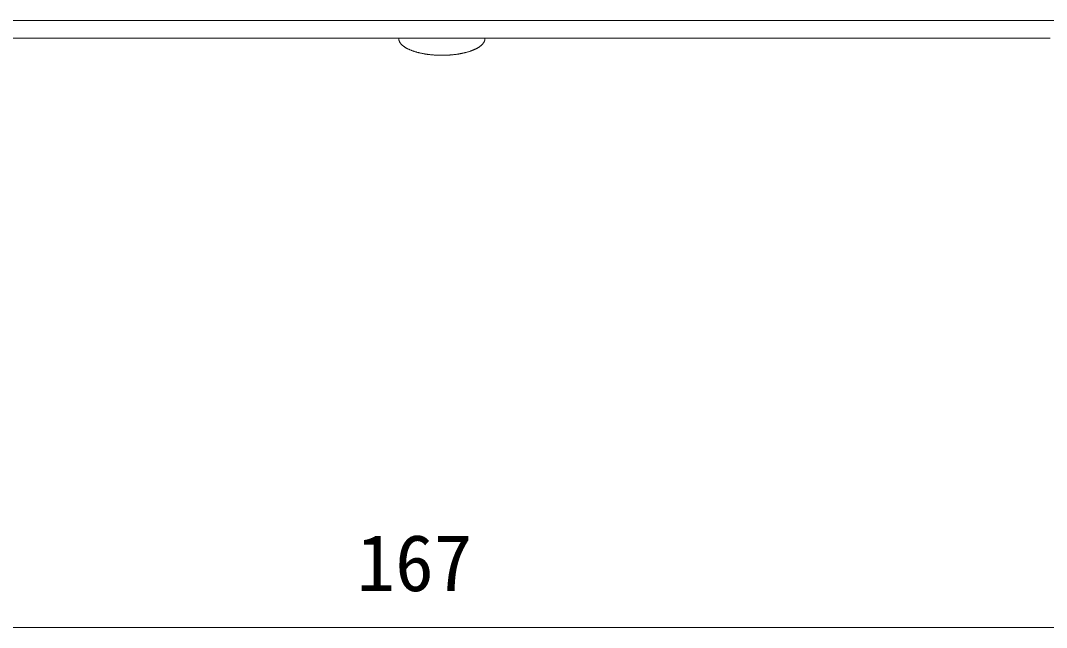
# Model space of a CAD drawing. Units: millimetres on the paper. Extents: x -105 to 105, y -148 to 148.
# Drawn here: x -36.16 to -2.99, y -86.6 to -66.97 of the extents above; entities that cross this region are included whole.
import ezdxf
from ezdxf.enums import TextEntityAlignment as Align

# ---------------------------------------------------------------- set-up
doc = ezdxf.new("R2010")
doc.units = ezdxf.units.MM
doc.layers.add('0-0_0', color=7, linetype='Continuous')
doc.layers.add('0-4_AM_5', color=3, linetype='Continuous', lineweight=18)
doc.layers.add('0-5_レイヤー_1', color=7, linetype='Continuous', lineweight=18)
doc.styles.add('ＭＳ ゴシック', font='')
doc.styles.get('ＭＳ ゴシック').set_extended_font_data('MS Gothic')

# ---------------------------------------------------------------- blocks, each defined once
blk = doc.blocks.new('U48')
at = {"layer": '0-4_AM_5', "color": 7, "style": 'ＭＳ ゴシック'}
blk.add_text('167', height=1.833, dxfattribs=at).set_placement((177.052, 68.354), align=Align.BOTTOM_LEFT)

msp = doc.modelspace()

# ---------------------------------------------------------------- linework, layer by layer
at = {"layer": '0-4_AM_5'}
msp.add_line((-59.505, -86.598), (13.665, -86.598), dxfattribs=at)
at = {"layer": '0-5_レイヤー_1'}
for points in [[(-26.675, -66.97), (-27.519, -66.97), (-28.36, -66.97), (-29.198, -66.97), (-30.034, -66.97), (-30.865, -66.97), (-31.693, -66.97), (-32.516, -66.97), (-33.335, -66.97), (-34.148, -66.97), (-34.955, -66.97), (-35.756, -66.97), (-36.551, -66.97)], [(-2.383, -66.97), (-3.101, -66.97), (-3.828, -66.97), (-4.565, -66.97), (-5.312, -66.97), (-6.068, -66.97), (-6.833, -66.97), (-7.605, -66.97), (-8.386, -66.97), (-9.174, -66.97), (-9.969, -66.97), (-10.77, -66.97), (-11.577, -66.97), (-12.39, -66.97), (-13.209, -66.97), (-14.032, -66.97), (-14.86, -66.97), (-15.691, -66.97), (-16.527, -66.97), (-17.365, -66.97), (-18.206, -66.97), (-19.05, -66.97), (-19.895, -66.97), (-20.742, -66.97), (-21.59, -66.97), (-22.438, -66.97), (-23.287, -66.97), (-24.135, -66.97), (-24.983, -66.97), (-25.83, -66.97), (-26.675, -66.97)], [(-26.809, -67.543), (-27.665, -67.543), (-28.519, -67.543), (-29.37, -67.543), (-30.218, -67.543), (-31.063, -67.543), (-31.903, -67.543), (-32.738, -67.543), (-33.569, -67.543), (-34.395, -67.543), (-35.214, -67.543), (-36.028, -67.543), (-36.835, -67.543)], [(-2.877, -67.543), (-3.616, -67.543), (-4.364, -67.543), (-5.123, -67.543), (-5.89, -67.543), (-6.666, -67.543), (-7.45, -67.543), (-8.243, -67.543), (-9.043, -67.543), (-9.849, -67.543), (-10.663, -67.543), (-11.483, -67.543), (-12.308, -67.543), (-13.139, -67.543), (-13.975, -67.543), (-14.815, -67.543), (-15.659, -67.543), (-16.507, -67.543), (-17.358, -67.543), (-18.212, -67.543), (-19.068, -67.543), (-19.926, -67.543), (-20.786, -67.543), (-21.647, -67.543), (-22.508, -67.543), (-23.369, -67.543), (-24.231, -67.543), (-25.091, -67.543), (-25.951, -67.543), (-26.809, -67.543)], [(-23.819, -67.767), (-23.826, -67.76), (-23.834, -67.753), (-23.841, -67.746), (-23.847, -67.738), (-23.854, -67.731), (-23.86, -67.724), (-23.866, -67.717), (-23.872, -67.71), (-23.877, -67.702), (-23.882, -67.695), (-23.887, -67.687), (-23.892, -67.68), (-23.896, -67.672), (-23.901, -67.665), (-23.904, -67.657), (-23.908, -67.65), (-23.911, -67.642), (-23.914, -67.634), (-23.917, -67.627), (-23.92, -67.619), (-23.922, -67.611), (-23.924, -67.603), (-23.925, -67.595), (-23.927, -67.588), (-23.928, -67.58), (-23.929, -67.572), (-23.929, -67.564), (-23.929, -67.556)], [(-21.146, -67.556), (-21.146, -67.564), (-21.147, -67.572), (-21.147, -67.58), (-21.149, -67.588), (-21.15, -67.595), (-21.151, -67.603), (-21.153, -67.611), (-21.156, -67.619), (-21.158, -67.627), (-21.161, -67.634), (-21.164, -67.642), (-21.167, -67.65), (-21.171, -67.657), (-21.175, -67.665), (-21.179, -67.672), (-21.183, -67.68), (-21.188, -67.687), (-21.193, -67.695), (-21.198, -67.702), (-21.204, -67.71), (-21.209, -67.717), (-21.215, -67.724), (-21.221, -67.731), (-21.228, -67.738), (-21.235, -67.746), (-21.242, -67.753), (-21.249, -67.76), (-21.256, -67.767), (-21.264, -67.774), (-21.272, -67.78), (-21.28, -67.787), (-21.289, -67.794), (-21.297, -67.801), (-21.306, -67.807), (-21.316, -67.814), (-21.325, -67.821), (-21.334, -67.827), (-21.344, -67.833), (-21.354, -67.84)], [(-23.358, -67.992), (-23.373, -67.987), (-23.389, -67.983), (-23.404, -67.978), (-23.419, -67.973), (-23.433, -67.969), (-23.448, -67.964), (-23.462, -67.959), (-23.477, -67.954), (-23.491, -67.949), (-23.505, -67.944), (-23.518, -67.939), (-23.532, -67.933), (-23.545, -67.928), (-23.558, -67.923), (-23.571, -67.917), (-23.584, -67.912), (-23.596, -67.906), (-23.609, -67.9), (-23.621, -67.894), (-23.633, -67.889), (-23.645, -67.883), (-23.656, -67.877), (-23.667, -67.871), (-23.679, -67.865), (-23.689, -67.859), (-23.7, -67.852), (-23.711, -67.846), (-23.721, -67.84), (-23.731, -67.833), (-23.741, -67.827), (-23.75, -67.821), (-23.76, -67.814), (-23.769, -67.807), (-23.778, -67.801), (-23.786, -67.794), (-23.795, -67.787), (-23.803, -67.78), (-23.811, -67.774), (-23.819, -67.767)], [(-22.65, -68.093), (-22.67, -68.093), (-22.691, -68.092), (-22.711, -68.091), (-22.731, -68.09), (-22.75, -68.089), (-22.77, -68.088), (-22.79, -68.086), (-22.81, -68.085), (-22.829, -68.083), (-22.848, -68.082), (-22.868, -68.08), (-22.887, -68.078), (-22.906, -68.076), (-22.925, -68.074), (-22.944, -68.072), (-22.963, -68.07), (-22.981, -68.067), (-23, -68.065), (-23.018, -68.062), (-23.036, -68.059), (-23.055, -68.057), (-23.073, -68.054), (-23.09, -68.051), (-23.108, -68.048), (-23.126, -68.045), (-23.143, -68.042), (-23.161, -68.038), (-23.178, -68.035), (-23.195, -68.031), (-23.212, -68.028), (-23.229, -68.024), (-23.246, -68.02), (-23.262, -68.016), (-23.278, -68.013), (-23.295, -68.008), (-23.311, -68.004), (-23.327, -68), (-23.342, -67.996), (-23.358, -67.992)], [(-21.354, -67.84), (-21.365, -67.846), (-21.375, -67.852), (-21.386, -67.859), (-21.397, -67.865), (-21.408, -67.871), (-21.419, -67.877), (-21.431, -67.883), (-21.442, -67.889), (-21.454, -67.894), (-21.467, -67.9), (-21.479, -67.906), (-21.491, -67.912), (-21.504, -67.917), (-21.517, -67.923), (-21.53, -67.928), (-21.544, -67.933), (-21.557, -67.939), (-21.571, -67.944), (-21.585, -67.949), (-21.599, -67.954), (-21.613, -67.959), (-21.627, -67.964), (-21.642, -67.969), (-21.657, -67.973), (-21.672, -67.978), (-21.687, -67.983), (-21.702, -67.987), (-21.717, -67.992), (-21.733, -67.996), (-21.749, -68), (-21.765, -68.004), (-21.781, -68.008), (-21.797, -68.013), (-21.813, -68.016), (-21.83, -68.02), (-21.846, -68.024), (-21.863, -68.028), (-21.88, -68.031), (-21.897, -68.035)], [(-21.897, -68.035), (-21.914, -68.038), (-21.932, -68.042), (-21.949, -68.045), (-21.967, -68.048), (-21.985, -68.051), (-22.003, -68.054), (-22.021, -68.057), (-22.039, -68.059), (-22.057, -68.062), (-22.076, -68.065), (-22.094, -68.067), (-22.113, -68.07), (-22.131, -68.072), (-22.15, -68.074), (-22.169, -68.076), (-22.188, -68.078), (-22.208, -68.08), (-22.227, -68.082), (-22.246, -68.083), (-22.266, -68.085), (-22.285, -68.086), (-22.305, -68.088), (-22.325, -68.089), (-22.345, -68.09), (-22.365, -68.091), (-22.385, -68.092), (-22.405, -68.093), (-22.425, -68.093), (-22.445, -68.094), (-22.466, -68.094), (-22.486, -68.095), (-22.507, -68.095), (-22.527, -68.095), (-22.548, -68.095), (-22.569, -68.095), (-22.589, -68.095), (-22.61, -68.094), (-22.63, -68.094), (-22.65, -68.093)]]:
    msp.add_lwpolyline(points, dxfattribs=at)

# ---------------------------------------------------------------- block references
at = {"layer": '0-0_0'}
msp.add_blockref('U48', (-202.348, -154.327), dxfattribs=at)

doc.saveas('drawing.dxf')
